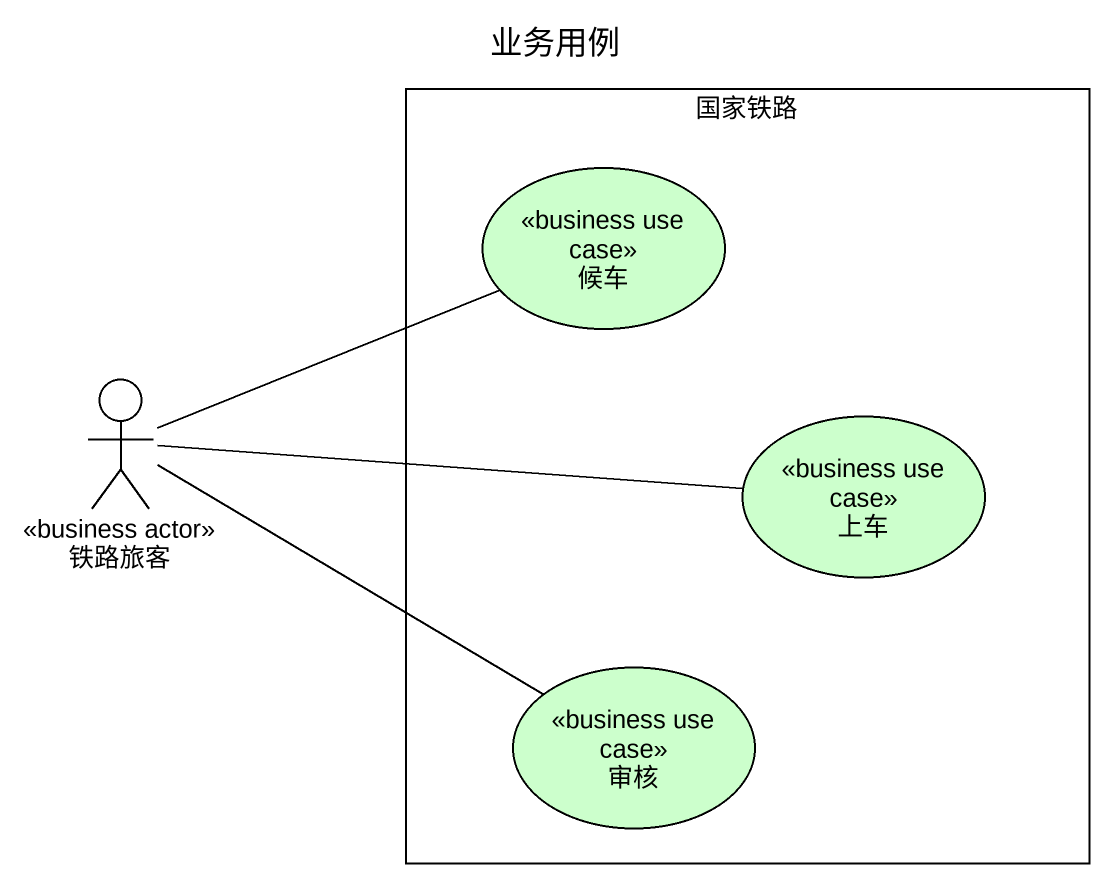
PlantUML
@startuml
title 业务用例
rectangle 国家铁路 {
  usecase 候车 <<business use case>> #CCFFCC
  usecase 上车 <<business use case>> #CCFFCC
  usecase 审核 <<business use case>> #CCFFCC
}
actor 铁路旅客 <<business actor>>
铁路旅客 -right- 候车
铁路旅客 -right- 上车
铁路旅客 -right- 审核
@enduml
